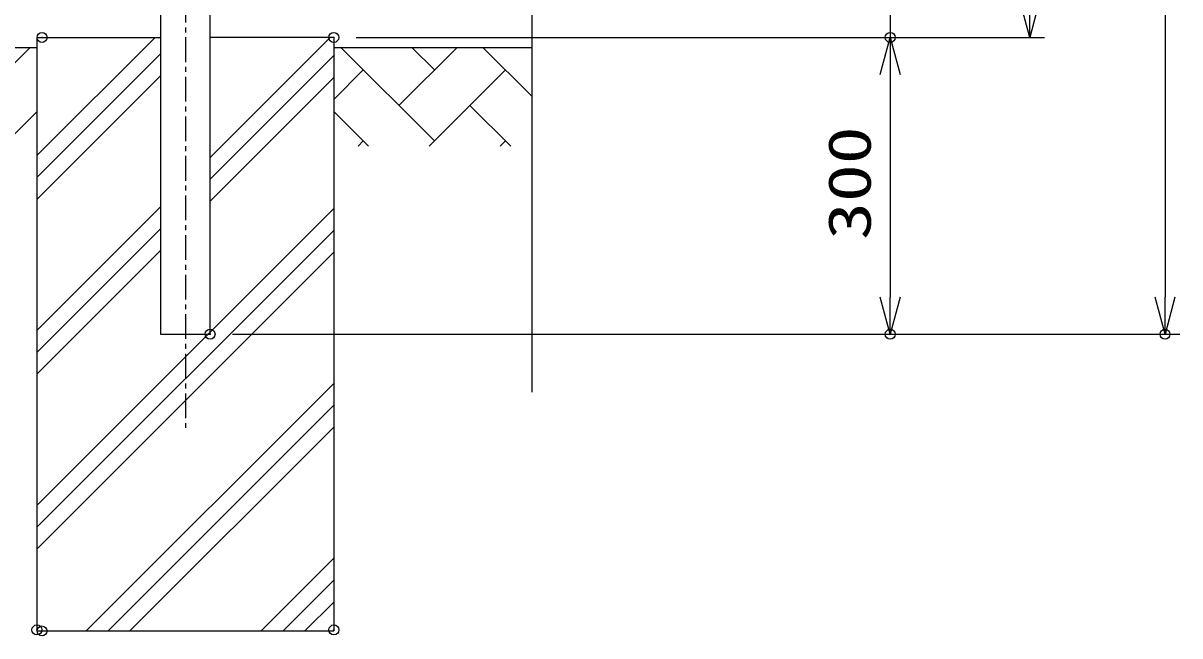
# Model space of a CAD drawing. Units: millimetres, scale not verified. Extents: x -4425 to 4425, y -3150 to 3150.
# Drawn here: x -1626 to -457, y -1590 to -970 of the extents above; entities that cross this region are included whole.
import ezdxf
from ezdxf.enums import TextEntityAlignment as Align

# ---------------------------------------------------------------- set-up
doc = ezdxf.new("R2010")
doc.units = ezdxf.units.MM
doc.header["$LTSCALE"] = 20
doc.header["$PDMODE"] = 32
doc.header["$PDSIZE"] = 10
doc.linetypes.add('USER1', pattern=[2, 1.25, -0.25, 0.25, -0.25])
for name, color, linetype, lineweight in [('0-2_外形線', 7, 'Continuous', 25), ('0-5_寸法', 4, 'Continuous', 25), ('0-A_LAYER04', 1, 'USER1', 25), ('0-B_EXTCNT-L', 4, 'Continuous', 25), ('0-C_LAYER15', 1, 'Continuous', 25), ('1-0_ハッチング', 4, 'Continuous', 25)]:
    doc.layers.add(name, color=color, linetype=linetype, lineweight=lineweight)
doc.layers.add('0-6_DEFPOINTS', color=7, linetype='Continuous')
doc.styles.add('ＭＳ ゴシック', font='')
doc.styles.get('ＭＳ ゴシック').set_extended_font_data('MS Gothic')

# ---------------------------------------------------------------- blocks, each defined once
blk = doc.blocks.new('_Open30')
at = {"layer": '0-5_寸法'}
blk.add_line((0, 0), (-20, 0), dxfattribs=at)
blk.add_lwpolyline([(-20, 5.36), (0, 0), (-20, -5.36)], dxfattribs=at)

msp = doc.modelspace()

# ---------------------------------------------------------------- linework, layer by layer
at = {"layer": '0-2_外形線'}
for p, q in [((-1487.03, 940.3), (-1487.03, -1284.7)), ((-1437.03, -1284.7), (-1437.03, 940.3)), ((-1612.03, -984.7), (-1612.03, -1584.7)), ((-1611.98, -984.7), (-1487.03, -984.7)), ((-1312.08, -984.7), (-1437.03, -984.7)), ((-1312.03, -984.7), (-1312.03, -1584.7)), ((-2512.03, -994.7), (-1612.03, -994.7)), ((-1312.03, -994.7), (-1112.03, -994.7)), ((-1487.03, -1284.7), (-1437.03, -1284.7)), ((-1612.03, -1584.7), (-1312.03, -1584.7))]:
    msp.add_line(p, q, dxfattribs=at)
at = {"layer": '0-6_DEFPOINTS'}
for p in [(-1606.78, -984.7), (-1312.08, -984.7), (-750, -984.7), (-1437.03, -1284.7), (-750, -1284.7), (-472.4, -1284.7), (-1612.03, -1583.63), (-1606.78, -1584.7), (-1312.03, -1583.63)]:
    msp.add_point(p, dxfattribs=at)
at = {"layer": '0-A_LAYER04'}
msp.add_line((-1462.03, 1015.47), (-1462.03, -1380.64), dxfattribs=at)
at = {"layer": '0-B_EXTCNT-L'}
msp.add_line((-1112.03, 1086.87), (-1112.03, -1343.3), dxfattribs=at)
at = {"layer": '0-C_LAYER15', "color": 2}
for p, q in [((-472.4, 912.8), (-472.4, -1247.2)), ((-750, -954.7), (-750, -984.7)), ((-750, -1022.2), (-750, -1247.2)), ((-750, -1022.2), (-750, -1059.7))]:
    msp.add_line(p, q, dxfattribs=at)
at = {"layer": '0-C_LAYER15'}
for p, q in [((-1289.58, -984.7), (-594.11, -984.7)), ((-1289.58, -984.7), (-735, -984.7)), ((-1289.58, -984.7), (-735, -984.7)), ((-1414.53, -1284.7), (-457.4, -1284.7)), ((-1414.53, -1284.7), (-735, -1284.7))]:
    msp.add_line(p, q, dxfattribs=at)
at = {"layer": '1-0_ハッチング'}
for p, q in [((-1612.03, -1104.18), (-1492.56, -984.7)), ((-1437.03, -1105.95), (-1315.78, -984.7)), ((-1677.39, -1053.45), (-1618.64, -994.7)), ((-1612.03, -1126.27), (-1487.03, -1001.27)), ((-1437.03, -1128.05), (-1312.03, -1003.05)), ((-1210.41, -1089.37), (-1305.08, -994.7)), ((-1246.33, -1053.45), (-1187.59, -994.7)), ((-1210.41, -1017.53), (-1233.24, -994.7)), ((-1112.03, -1044.07), (-1161.4, -994.7)), ((-1612.03, -1148.37), (-1487.03, -1023.37)), ((-1437.03, -1150.15), (-1312.03, -1025.15)), ((-1312.03, -1047.3), (-1282.25, -1017.53)), ((-1215.74, -1094.7), (-1138.57, -1017.53)), ((-1646.8, -1094.7), (-1612.03, -1059.94)), ((-1276.92, -1094.7), (-1312.03, -1059.6)), ((-1133.24, -1094.7), (-1174.49, -1053.45)), ((-1287.59, -1094.7), (-1282.25, -1089.37)), ((-1143.9, -1094.7), (-1138.57, -1089.37)), ((-1612.03, -1280.95), (-1487.03, -1155.95)), ((-1612.03, -1457.73), (-1312.03, -1157.73)), ((-1612.03, -1303.05), (-1487.03, -1178.05)), ((-1612.03, -1479.83), (-1312.03, -1179.83)), ((-1612.03, -1325.15), (-1487.03, -1200.15)), ((-1612.03, -1501.92), (-1312.03, -1201.92)), ((-1562.23, -1584.7), (-1312.03, -1334.51)), ((-1540.13, -1584.7), (-1312.03, -1356.6)), ((-1518.03, -1584.7), (-1312.03, -1378.7)), ((-1385.45, -1584.7), (-1312.03, -1511.28)), ((-1363.35, -1584.7), (-1312.03, -1533.38)), ((-1341.26, -1584.7), (-1312.03, -1555.48))]:
    msp.add_line(p, q, dxfattribs=at)

# ---------------------------------------------------------------- block references
at = {"layer": '0-C_LAYER15', "xscale": 1.875, "yscale": 1.875}
for p, rotation in [((-609.11, -984.7), 270), ((-750, -984.7), 90), ((-750, -984.7), 90), ((-750, -1284.7), 270), ((-472.4, -1284.7), 270)]:
    msp.add_blockref('_Open30', p, dxfattribs=dict(at, rotation=rotation))

# ---------------------------------------------------------------- texts
at = {"layer": '0-C_LAYER15', "color": 3, "style": 'ＭＳ ゴシック', "width": 1.3}
msp.add_text('300', height=43.26, rotation=90, dxfattribs=at).set_placement((-756.68, -1189.35), align=Align.BOTTOM_LEFT)

doc.saveas('drawing.dxf')
